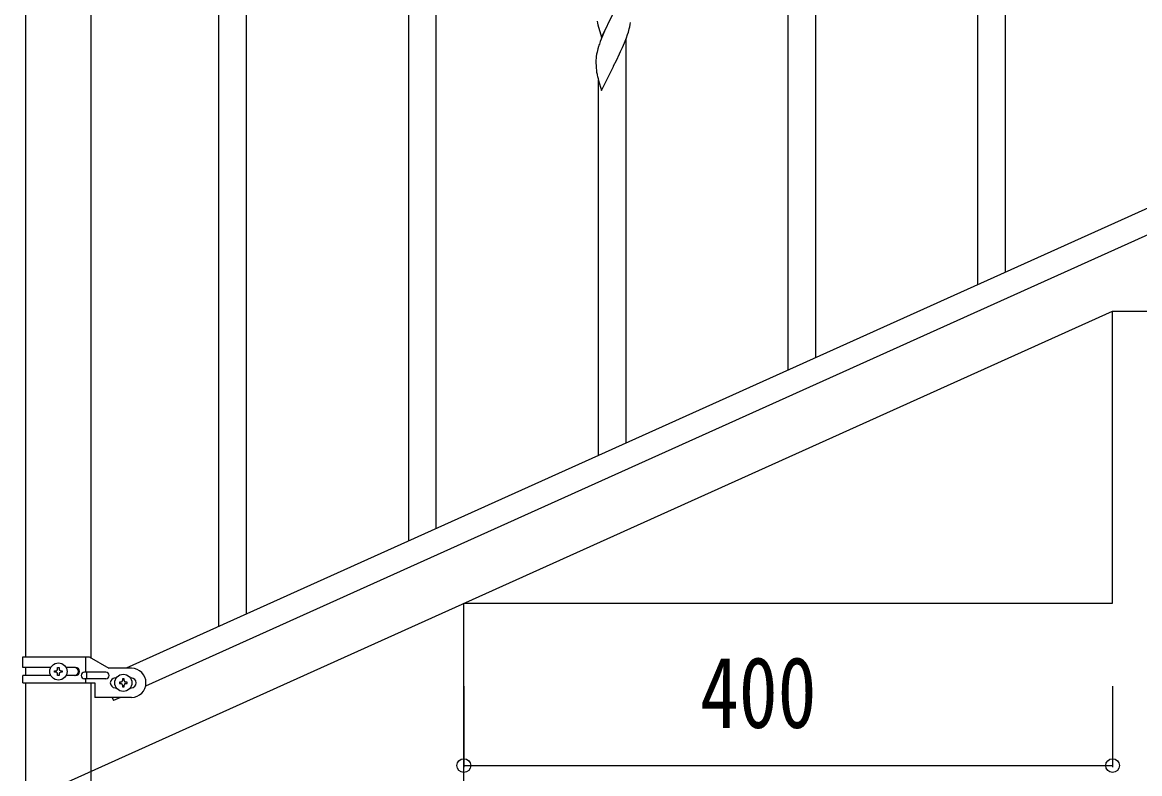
# Model space of a CAD drawing. Units: millimetres, scale not verified. Extents: x -4143 to 4140, y -2900 to 2898.
# Drawn here: x 683 to 1372, y -1877 to -1414 of the extents above; entities that cross this region are included whole.
import ezdxf
from ezdxf.enums import TextEntityAlignment as Align

# ---------------------------------------------------------------- set-up
doc = ezdxf.new("R2010")
doc.units = ezdxf.units.MM
doc.header["$LTSCALE"] = 10
doc.layers.add('0-3_YKK_A1', color=4, linetype='Continuous')
doc.layers.add('0-4_YKK_D', color=6, linetype='Continuous')
doc.styles.add('ＭＳ ゴシック', font='')
doc.styles.get('ＭＳ ゴシック').set_extended_font_data('MS Gothic')

msp = doc.modelspace()

# ---------------------------------------------------------------- linework, layer by layer
at = {"layer": '0-3_YKK_A1'}
for p, q in [((820.89, -1778.81), (820.89, -922.66)), ((803.89, -1786.45), (803.89, -930.3)), ((684.64, -1022.5), (684.64, -1805.52)), ((725.14, -1806.31), (725.14, -1022.5)), ((1288.89, -1568.48), (1288.89, -1226.67)), ((1271.89, -1576.12), (1271.89, -1233.74)), ((1171.89, -1621.06), (1171.89, -1372.03)), ((937.89, -1726.22), (937.89, -1384.41)), ((920.89, -1733.86), (920.89, -1391.49)), ((1154.89, -1628.7), (1154.89, -1397.33)), ((1054.89, -1673.64), (1054.89, -1424.61)), ((1037.89, -1681.28), (1037.89, -1449.91)), ((1451.12, -1495.46), (746.61, -1812.52)), ((1463.16, -1506.48), (758.66, -1823.55)), ((682.89, -1805.52), (723.76, -1805.52)), ((682.89, -1812.02), (682.89, -1805.52)), ((721.86, -1815.02), (721.86, -1805.52)), ((723.76, -1805.52), (735.89, -1812.52)), ((700.22, -1812.02), (682.89, -1812.02)), ((682.89, -1821.52), (682.89, -1817.02)), ((700.21, -1817.02), (682.89, -1817.02)), ((684.64, -1812.02), (684.64, -1817.02)), ((703.45, -1815), (702.49, -1815)), ((706.33, -1814.04), (707.29, -1814.04)), ((715.48, -1812.02), (709.56, -1812.02)), ((715.48, -1817.02), (709.56, -1817.02)), ((734.09, -1815.02), (721.01, -1815.02)), ((722.41, -1819.02), (722.41, -1815.02)), ((749.89, -1812.52), (735.89, -1812.52)), ((739.89, -1818.52), (740.52, -1818.52)), ((749.26, -1818.52), (749.89, -1818.52)), ((682.89, -1821.52), (727.39, -1821.52)), ((684.64, -1821.52), (684.64, -1952.5)), ((734.09, -1819.02), (721.01, -1819.02)), ((721.86, -1821.52), (721.86, -1819.02)), ((725.14, -1952.5), (725.14, -1821.52)), ((727.39, -1821.52), (727.39, -1830.52)), ((739.89, -1824.52), (740.52, -1824.52)), ((743.45, -1821.04), (742.49, -1821.04)), ((746.33, -1822), (747.29, -1822)), ((749.26, -1824.52), (749.89, -1824.52)), ((749.89, -1830.52), (727.39, -1830.52)), ((737.97, -1830.52), (738.85, -1832.46)), ((743.16, -1830.52), (738.85, -1832.46))]:
    msp.add_line(p, q, dxfattribs=at)
for points in [[(1037.06, -1413.79), (1037.32, -1414.96), (1037.57, -1415.92), (1039.84, -1423.57), (1047.06, -1408.71), (1047.23, -1408.38), (1048.95, -1404.99), (1050.45, -1401.93), (1051.34, -1400.06), (1052.89, -1396.64), (1053.33, -1395.64), (1054.37, -1393.11), (1055.5, -1390.08), (1056.17, -1388.08)], [(1054.29, -1393.85), (1047.06, -1408.71), (1046.9, -1409.04), (1043.9, -1415.02), (1042.79, -1417.34), (1041.67, -1419.77), (1040.59, -1422.27), (1039.56, -1424.8), (1038.99, -1426.32)], [(1037.11, -1446.89), (1037.32, -1447.83), (1037.64, -1449.03), (1038, -1450.3), (1039.84, -1456.43), (1047.06, -1441.58), (1047.23, -1441.25), (1048.95, -1437.86), (1050.9, -1433.88), (1051.57, -1432.46), (1052.68, -1430.01), (1053.96, -1427), (1055.14, -1423.96), (1055.85, -1421.95), (1056.32, -1420.46), (1056.87, -1418.52), (1057.2, -1417.11), (1057.47, -1415.74), (1057.66, -1414.43)], [(1037.96, -1429.33), (1037.52, -1430.8), (1037.03, -1432.71), (1036.74, -1434.09), (1036.52, -1435.43)], [(1036.39, -1436.7), (1036.35, -1437.52), (1036.34, -1437.92), (1036.36, -1439.77), (1036.39, -1440.78), (1036.44, -1441.73), (1036.52, -1442.89)], [(554.89, -1952.5), (1354.89, -1592.5), (1754.89, -1592.5)], [(954.89, -1772.5), (1354.89, -1772.5), (1354.89, -1592.5)], [(554.89, -1952.5), (954.89, -1952.5), (954.89, -1772.5)], [(702.49, -1815), (702.49, -1814.04), (703.45, -1814.04)], [(704.41, -1813.08), (704.41, -1812.12), (705.37, -1812.12), (705.37, -1813.08)], [(705.37, -1815.96), (705.37, -1816.92), (704.41, -1816.92), (704.41, -1815.96)], [(707.29, -1814.04), (707.29, -1815), (706.33, -1815)], [(742.49, -1821.04), (742.49, -1822), (743.45, -1822)], [(745.37, -1820.08), (745.37, -1819.12), (744.41, -1819.12), (744.41, -1820.08)], [(744.41, -1822.96), (744.41, -1823.92), (745.37, -1823.92), (745.37, -1822.96)], [(747.29, -1822), (747.29, -1821.04), (746.33, -1821.04)]]:
    msp.add_lwpolyline(points, dxfattribs=at)
for centre in [(704.89, -1814.52), (744.89, -1821.52)]:
    msp.add_circle(centre, 5.3, dxfattribs=at)
for centre, radius, start, end in [((1113.63, -1453.57), 79.46, 159.94312, 162.23488), ((1068.38, -1439.32), 32.09, 173.04137, 175.33313), ((1076.36, -1439.43), 39.99, 184.955, 187.24675), ((1097.15, -1435.19), 61.18, 188.73798, 191.02974), ((703.45, -1813.08), 0.96, 270, 0), ((703.45, -1815.96), 0.96, 0, 90), ((706.33, -1813.08), 0.96, 180, 270), ((706.33, -1815.96), 0.96, 90, 180), ((714.73, -1814.52), 2.5, 270, 90), ((715.48, -1814.52), 2.5, 270, 90), ((721.01, -1817.02), 2, 90, 270), ((734.09, -1817.02), 2, 270, 90), ((739.89, -1821.52), 3, 90, 270), ((749.89, -1821.52), 9, 270, 90), ((749.89, -1821.52), 3, 270, 90), ((743.45, -1820.08), 0.96, 270, 0), ((743.45, -1822.96), 0.96, 0, 90), ((746.33, -1820.08), 0.96, 180, 270), ((746.33, -1822.96), 0.96, 90, 180)]:
    msp.add_arc(centre, radius, start, end, dxfattribs=at)
at = {"layer": '0-4_YKK_D'}
for p, q in [((954.89, -1823.5), (954.89, -1873.5)), ((1354.89, -1823.5), (1354.89, -1873.5)), ((954.89, -1872.5), (1354.89, -1872.5))]:
    msp.add_line(p, q, dxfattribs=at)
for centre in [(954.89, -1872.5), (1354.89, -1872.5)]:
    msp.add_circle(centre, 4.25, dxfattribs=at)

# ---------------------------------------------------------------- texts
at = {"layer": '0-4_YKK_D', "style": 'ＭＳ ゴシック', "width": 0.8}
msp.add_text('400', height=43.99, dxfattribs=at).set_placement((1100.49, -1862.5), align=Align.BOTTOM_LEFT)

doc.saveas('drawing.dxf')
